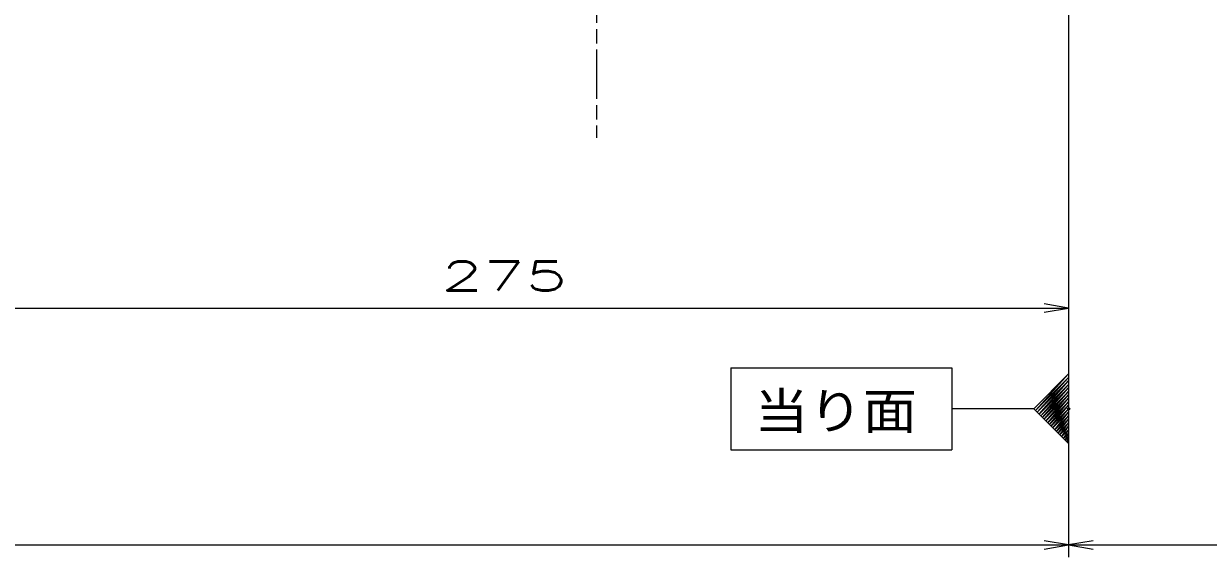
# Model space of a CAD drawing. Units: millimetres at full size, sheet at 1:1; details may follow other scales. Extents: x -2456 to -674, y 2522 to 3782.
# Drawn here: x -1210.1 to -921.5, y 2952.4 to 3082.3 of the extents above; entities that cross this region are included whole.
import ezdxf
from ezdxf.enums import TextEntityAlignment as Align

# ---------------------------------------------------------------- set-up
doc = ezdxf.new("R2010")
doc.units = ezdxf.units.MM
doc.header["$PDMODE"] = 32
doc.header["$PDSIZE"] = 0.5
doc.linetypes.add('CHAIN', pattern=[18.5, 12, -1.5, 3.5, -1.5])
doc.layers.add('0_2', color=7, linetype='Continuous', lineweight=25)
doc.layers.add('4中心線', color=1, linetype='CHAIN', lineweight=25)
doc.styles.add('simplex.shx', font='')
doc.styles.get('simplex.shx').set_extended_font_data('simplex.shx')

# ---------------------------------------------------------------- blocks, each defined once
blk = doc.blocks.new('open_arrow')
at = {"color": 0, "linetype": 'Continuous', "lineweight": -2}
blk.add_lwpolyline([(7.5, 1.25), (0, 0), (7.5, -1.25)], dxfattribs=at)
blk = doc.blocks.new('A$C10CA1B61')
at = {"layer": '0_2'}
for p, q in [((-41.1363, 4.9999), (-14.2426, 4.9999)), ((-41.1363, 4.9999), (-41.1363, -5.0001)), ((-14.2426, 4.9999), (-14.2426, -5.0001)), ((-4.2432, 0.0003), (-0.0004, 4.2427)), ((0, 4.2427), (0, -4.2427)), ((-0.0004, -4.2425), (-4.2432, 0.0003)), ((-4.2426, -0.0001), (-14.2426, -0.0001)), ((-41.1363, -5.0001), (-14.2426, -5.0001))]:
    blk.add_line(p, q, dxfattribs=at)
blk.add_lwpolyline([(0, -4.2427), (-4.2426, -0.0001), (0, 4.2427), (0, -4.2427), (0, -3.8184), (-0.2121, -4.0306), (0, -3.3942), (-0.4243, -3.8184), (0, -2.9699), (-0.6364, -3.6063), (0, -2.5456), (-0.8485, -3.3942), (0, -2.1214), (-1.0607, -3.182), (0, -1.6971), (-1.2728, -2.9699), (0, -1.2728), (-1.4849, -2.7578), (0, -0.8485), (-1.697, -2.5457), (0, -0.4243), (-1.9092, -2.3335), (0, 0), (-2.1213, -2.1214), (0, 0.4243), (-2.3334, -1.9093), (0, 0.8485), (-2.5456, -1.6971), (0, 1.2728), (-2.7577, -1.485), (0, 1.6971), (-2.9698, -1.2729), (0, 2.1214), (-3.182, -1.0608), (0, 2.5456), (-3.3941, -0.8486), (0, 2.9699), (-3.6062, -0.6365), (0, 3.3942), (-3.8183, -0.4244), (0, 3.8184), (-4.0305, -0.2122), (0, 4.2427)], dxfattribs=at)
blk.add_point((0, -0.0001), dxfattribs=at)
at = {"layer": '0_2', "style": 'simplex.shx', "width": 1.1}
blk.add_text('当り面', height=4.399, dxfattribs=at).set_placement((-38.2791, -3.8001), align=Align.BOTTOM_LEFT)

msp = doc.modelspace()

# ---------------------------------------------------------------- linework, layer by layer
at = {"layer": '0_2'}
for p, q in [((-955.517, 3158.412), (-955.517, 2952.374)), ((-955.517, 3155.662), (-955.517, 3010.05)), ((-955.517, 3155.662), (-955.517, 2952.374)), ((-1230.517, 3013.05), (-955.517, 3013.05)), ((-1554.017, 2955.374), (-955.517, 2955.374)), ((-955.517, 2955.374), (-780.517, 2955.374))]:
    msp.add_line(p, q, dxfattribs=at)
at = {"layer": '0_2', "color": 2}
msp.add_line((-955.517, 3010.05), (-955.517, 2967.018), dxfattribs=at)
at = {"layer": '4中心線'}
msp.add_line((-1070.517, 3112.964), (-1070.517, 3054.484), dxfattribs=at)

# ---------------------------------------------------------------- block references
at = {"xscale": 2, "yscale": 2}
msp.add_blockref('A$C10CA1B61', (-955.517, 2988.534), dxfattribs=at)
at = {"layer": '0_2', "xscale": 0.8, "yscale": 0.8, "rotation": 180}
for p in [(-955.517, 3013.05), (-955.517, 2955.374)]:
    msp.add_blockref('open_arrow', p, dxfattribs=at)
at = {"layer": '0_2', "xscale": 0.8, "yscale": 0.8}
msp.add_blockref('open_arrow', (-955.517, 2955.374), dxfattribs=at)

# ---------------------------------------------------------------- texts
at = {"layer": '0_2', "style": 'simplex.shx', "width": 1.7}
msp.add_text('275', height=7.038, dxfattribs=at).set_placement((-1093.017, 3020.85), align=Align.MIDDLE_CENTER)

doc.saveas('drawing.dxf')
